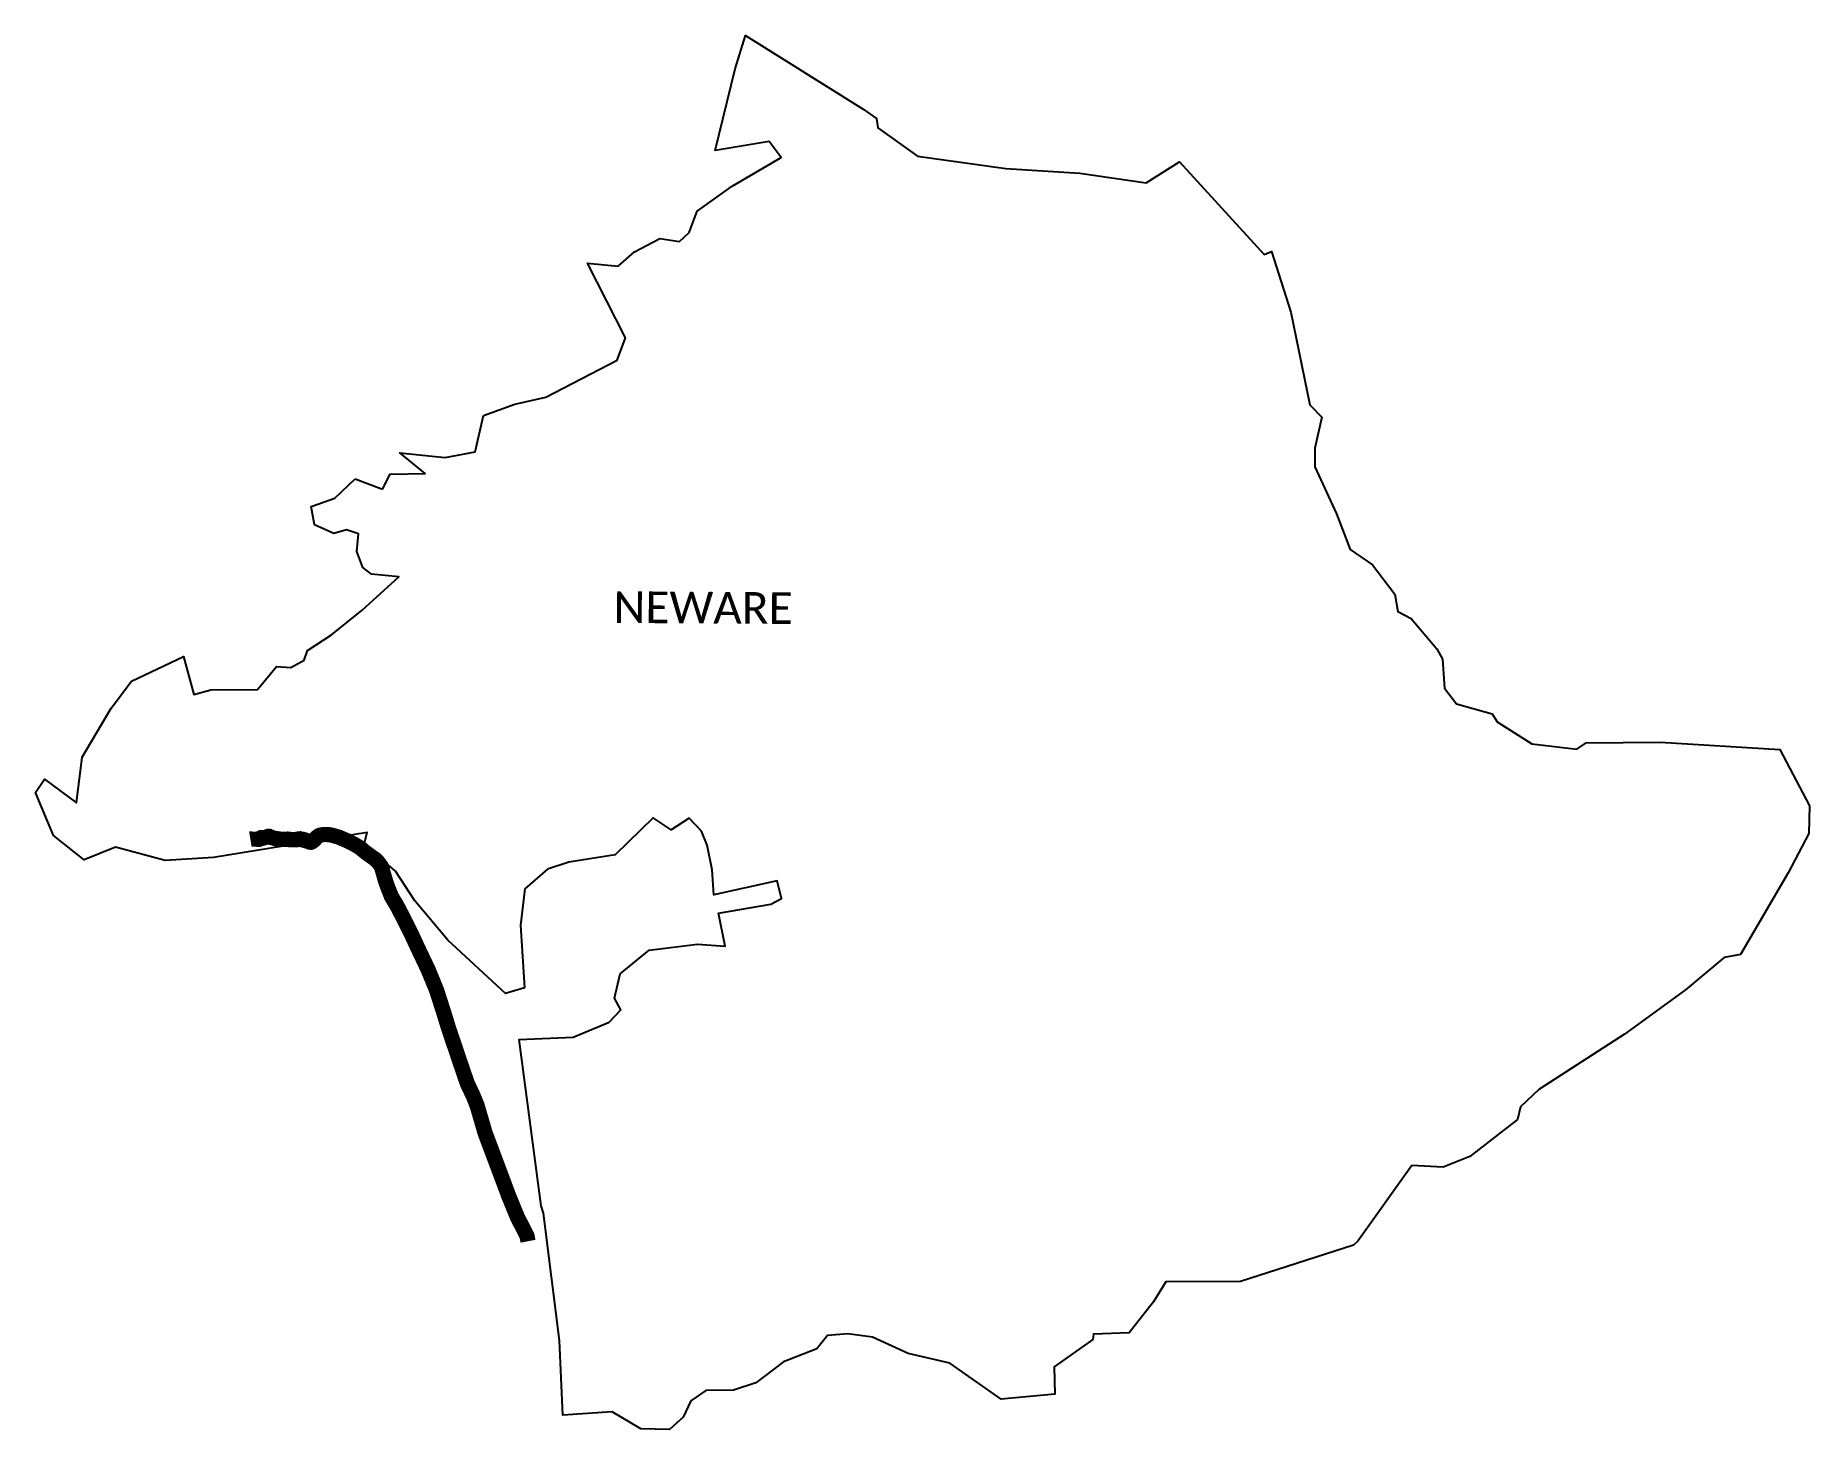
# Model space of a CAD drawing. Header units: metres. Extents: x 315728 to 321562, y 1890979 to 1895561.
import ezdxf

# ---------------------------------------------------------------- set-up
doc = ezdxf.new("R2010")
doc.units = ezdxf.units.M
for name, color, linetype in [('NATURALLY PROTECTED', 3, 'Continuous'), ('village', 3, 'Continuous'), ('VILLAGE NAME', 250, 'Continuous')]:
    doc.layers.add(name, color=color, linetype=linetype)
doc.styles.get("Standard").update_dxf_attribs({"font": 'calibri.ttf'})

msp = doc.modelspace()

# ---------------------------------------------------------------- linework, layer by layer
at = {"layer": 'NATURALLY PROTECTED', "color": 116, "true_color": 0x136734, "const_width": 50, "flags": 128}
msp.add_lwpolyline([(316434.7, 1892919.8), (316435.3, 1892919.9), (316443.1, 1892919.5), (316452.1, 1892919.5), (316459.1, 1892919), (316463.4, 1892919), (316464.7, 1892919.5), (316465.7, 1892921.4), (316467.1, 1892923.2), (316469.3, 1892924.2), (316472.6, 1892923.7), (316476.4, 1892923.1), (316478.5, 1892923.5), (316481.2, 1892925.1), (316485, 1892925.6), (316486.7, 1892925.9), (316489.9, 1892927.3), (316491.9, 1892928.4), (316493.3, 1892928.8), (316494.6, 1892929), (316496.1, 1892928.7), (316498.3, 1892927.3), (316500.4, 1892925.9), (316502.5, 1892925), (316506.5, 1892924.7), (316509.6, 1892923.5), (316513.8, 1892921.9), (316518.2, 1892921), (316521.5, 1892920.9), (316524.6, 1892920.8), (316527.5, 1892920.5), (316532.5, 1892919.3), (316535.7, 1892918.6), (316539.1, 1892918.4), (316540.8, 1892918.8), (316543.3, 1892919.3), (316545.8, 1892919), (316548.2, 1892918.6), (316550.1, 1892918.5), (316553.5, 1892919.2), (316557.6, 1892919.7), (316562.2, 1892919.1), (316566.8, 1892917.1), (316570.2, 1892917.1), (316572.3, 1892917.7), (316574.8, 1892918.5), (316577.8, 1892918.5), (316582.3, 1892917.4), (316585.8, 1892917.2), (316589.4, 1892918.3), (316592.5, 1892920.1), (316597, 1892920.6), (316599.1, 1892919.5), (316602.3, 1892918), (316605.6, 1892917.6), (316609.3, 1892918.4), (316613.3, 1892917.2), (316615.5, 1892914.6), (316619.6, 1892913.4), (316623.7, 1892913.4), (316627, 1892911.8), (316631, 1892909.5), (316633.6, 1892909.2), (316636.4, 1892910.1), (316640.4, 1892912.5), (316643, 1892914.9), (316646, 1892917.4), (316650.4, 1892923), (316655.6, 1892928), (316661.4, 1892931.6), (316669.1, 1892933.6), (316676, 1892934.6), (316684.5, 1892934.7), (316696.4, 1892933.9), (316705.5, 1892931.8), (316726.3, 1892925.7), (316751.9, 1892914.8), (316773.8, 1892903.9), (316794.7, 1892891.9), (316812.9, 1892876.7), (316827.1, 1892866.3), (316844.8, 1892853.9), (316855.4, 1892843.3), (316865.4, 1892830), (316871.3, 1892809.7), (316880.3, 1892778.5), (316887.7, 1892758.5), (316898.6, 1892731), (316916, 1892701.9), (316938.1, 1892660.1), (316964, 1892608.1), (316984.1, 1892564.5), (317019, 1892491.2), (317046.7, 1892424), (317069.6, 1892353.1), (317086.6, 1892297.9), (317120, 1892199), (317148.3, 1892116.2), (317166.5, 1892078.2), (317180.4, 1892043.7), (317206.9, 1891953.2), (317248.1, 1891843.6), (317284.1, 1891747.3), (317313, 1891677), (317344.4, 1891615.7), (317347.8, 1891597.9)], dxfattribs=at)
at = {"layer": 'village', "flags": 128}
msp.add_lwpolyline([(316778.9, 1894103.7), (316868.9, 1894069.8)], dxfattribs=at)
at = {"layer": 'village', "color": 3, "true_color": 0x00ff00}
for points in [[(316868.9, 1894069.8, 0), (316894.1, 1894119.1, 0), (317009.6, 1894120.9, 0), (316926.8, 1894188.7, 0), (317075.5, 1894173.9, 0), (317174.3, 1894192.3, 0), (317201.8, 1894312.4, 0), (317304.5, 1894349.5, 0), (317406.1, 1894372.5, 0), (317641, 1894494.2, 0), (317667.9, 1894567.2, 0), (317543.6, 1894813.1, 0), (317644.7, 1894802.7, 0), (317698, 1894849.9, 0), (317780.9, 1894894.2, 0), (317845.9, 1894884, 0), (317877.4, 1894913.6, 0), (317903.6, 1894983.4, 0), (318019.7, 1895066.2, 0), (318179.8, 1895159.9, 0), (318140.3, 1895212.5, 0), (317963.1, 1895183, 0), (318029.4, 1895451.4, 0), (318063.4, 1895560.9, 0), (318450.2, 1895318.3, 0), (318493.5, 1895287.9, 0), (318497.9, 1895257.1, 0), (318628.1, 1895164.6, 0), (318918.9, 1895124.3, 0), (319162.3, 1895108.2, 0), (319381, 1895076.4, 0), (319490.3, 1895145.4, 0), (319768.7, 1894840.6, 0), (319793.2, 1894850.6, 0), (319856.9, 1894652, 0), (319919, 1894347.4, 0), (319958.4, 1894306.2, 0), (319935.6, 1894204.9, 0), (319935.7, 1894143.5, 0)], [(319935.7, 1894143.5, 0), (320006, 1893989, 0), (320051.2, 1893871.3, 0), (320125.1, 1893820.8, 0), (320198.4, 1893725, 0), (320207.9, 1893668.2, 0), (320251.7, 1893645.1, 0), (320336.1, 1893544.9, 0), (320355, 1893511.1, 0), (320361.9, 1893415.6, 0), (320400.8, 1893364.1, 0), (320518.5, 1893331.8, 0), (320535.4, 1893304.8, 0), (320648.5, 1893232.9, 0), (320797.1, 1893215.2, 0), (320827.5, 1893236.2, 0), (321071.3, 1893238.2, 0), (321464.2, 1893214.1, 0), (321562.1, 1893029.2, 0), (321560, 1892938.1, 0), (321492.2, 1892809.3, 0), (321335.4, 1892540.8, 0), (321281.8, 1892530.1, 0), (321154.4, 1892423.7, 0), (320954.1, 1892278.2, 0), (320672.4, 1892096.7, 0), (320611.5, 1892040.2, 0), (320601.3, 1891997.7, 0), (320444.6, 1891876.4, 0), (320357.8, 1891840.9, 0), (320254.1, 1891847.2, 0), (320076.8, 1891598.2, 0), (320062.7, 1891585.5, 0), (319690.4, 1891465.1, 0), (319445.8, 1891464.4, 0), (319405.1, 1891399.1, 0), (319325.1, 1891296.4, 0), (319207.6, 1891292.9, 0), (319205.1, 1891275.4, 0), (319077.7, 1891184.8, 0), (319080.1, 1891095.7, 0), (318904.3, 1891079.1, 0), (318735.3, 1891197.4, 0), (318598.1, 1891229.2, 0), (318480.4, 1891282.8, 0), (318399.7, 1891294.1, 0), (318333, 1891287.8, 0), (318297.9, 1891244.3, 0), (318187.9, 1891201.3, 0), (318097.5, 1891132.7, 0), (318023.9, 1891108.6, 0), (317933.1, 1891107.5, 0), (317883, 1891073.7, 0), (317857.9, 1891019.6, 0), (317812.8, 1890979.1, 0), (317719.3, 1890981.4, 0), (317624.1, 1891037, 0), (317462.5, 1891026.3, 0), (317451, 1891271.5, 0), (317398.9, 1891689.9, 0), (317391.4, 1891714.2, 0), (317319, 1892260.8, 0), (317496.2, 1892269.1, 0), (317614.7, 1892318.3, 0), (317652.8, 1892358.6, 0), (317632, 1892397.3, 0), (317650.8, 1892477.3, 0), (317745.9, 1892554.3, 0), (317905.2, 1892574.3, 0), (317996.1, 1892568.1, 0), (317974.2, 1892675.9, 0), (318146.5, 1892705.9, 0), (318181.1, 1892724, 0), (318167.1, 1892782.4, 0), (317959.1, 1892736.3, 0), (317953.6, 1892818.8, 0), (317937.4, 1892899.8, 0), (317918, 1892945.2, 0), (317878.3, 1892988.5, 0), (317818.7, 1892950.3, 0), (317759.3, 1892990, 0), (317634, 1892868.5, 0), (317482.1, 1892843.6, 0), (317412.3, 1892821.3, 0), (317336.9, 1892756.6, 0), (317323.5, 1892637, 0), (317336.2, 1892430.7, 0), (317274, 1892411.7, 0), (317083.9, 1892587.4, 0), (316976.1, 1892716.8, 0), (316912.3, 1892814.8, 0), (316809.4, 1892903.4, 0), (316819.1, 1892941.6, 0), (316313.6, 1892859, 0), (316155, 1892849.3, 0), (315991.5, 1892892.9, 0), (315888.4, 1892851.1, 0), (315787.8, 1892931.2, 0), (315728.1, 1893073.2, 0), (315758, 1893116.6, 0), (315863.1, 1893038.7, 0), (315881.3, 1893188.8, 0), (315976.5, 1893349.7, 0), (316043.9, 1893439.3, 0), (316214.6, 1893519.4, 0), (316248.6, 1893394.6, 0), (316304.7, 1893410.2, 0), (316458, 1893411.3, 0), (316520.2, 1893486.7, 0), (316567.3, 1893483.6, 0), (316611.9, 1893507.6, 0), (316623, 1893539.6, 0), (316701.6, 1893591.1, 0), (316802, 1893672.6, 0), (316923.5, 1893781.5, 0), (316833.2, 1893790.5, 0), (316804.3, 1893812.9, 0), (316784.7, 1893864.6, 0), (316790.7, 1893922.5, 0), (316751, 1893936.4, 0), (316709.5, 1893924.3, 0), (316645.8, 1893952.5, 0), (316634.8, 1894012.5, 0), (316712.5, 1894039.8, 0), (316778.9, 1894103.7, 0)]]:
    msp.add_polyline3d(points, dxfattribs=at)

# ---------------------------------------------------------------- texts
at = {"layer": 'VILLAGE NAME', "insert": (317629.3, 1893734.2), "char_height": 104.04, "attachment_point": 1, "rotation": 359.67619}
msp.add_mtext_dynamic_manual_height_columns('NEWARE', width=815.559, gutter_width=520.2, heights=[0], dxfattribs=at)

doc.saveas('drawing.dxf')
